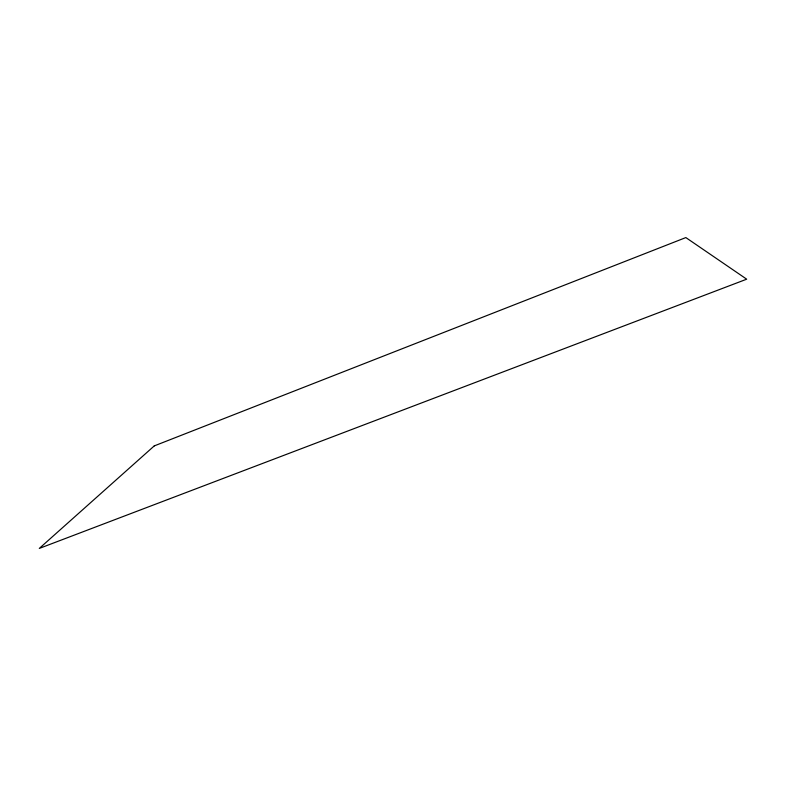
<?xml version="1.0" encoding="UTF-8"?>
<svg xmlns="http://www.w3.org/2000/svg" width="786" height="786" viewBox="0 0 786 786"><rect width="100%" height="100%" fill="white"/><g stroke="black" fill="none" stroke-linecap="round" stroke-linejoin="round"><path stroke-width="1.18" d="M154.262 445.898L39.3 548.422L746.7 279.187L685.844 237.578L154.262 445.898"/></g></svg>
